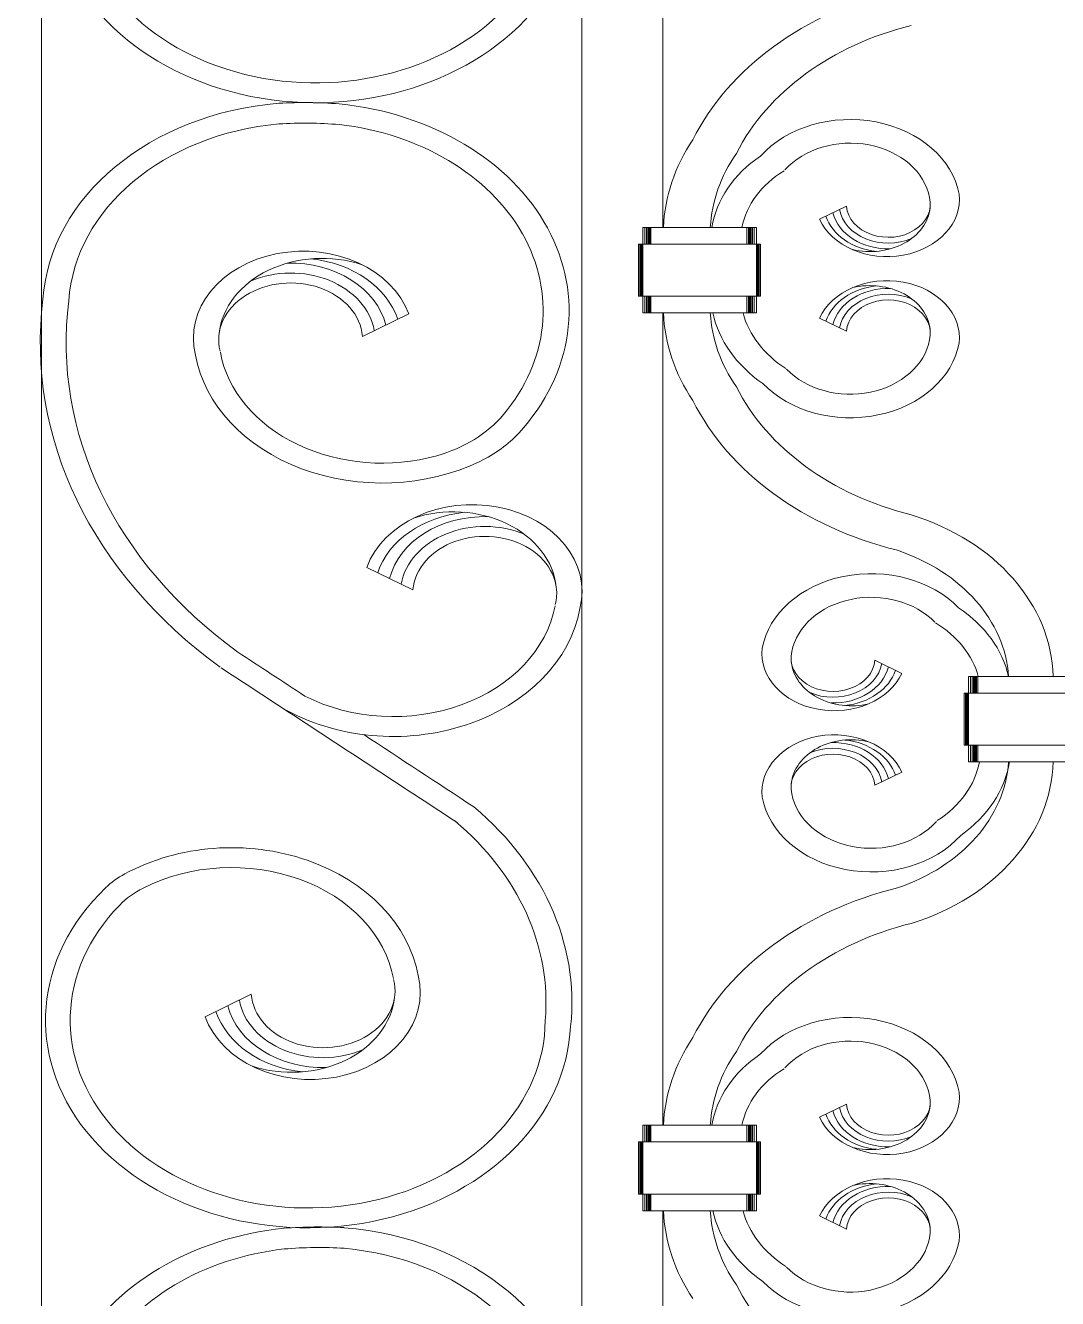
# Model space of a CAD drawing. Header units: inches. Extents: x 16.4 to 39.1, y 11.1 to 26.9.
# Drawn here: x 20.7585 to 21.1581, y 20.6792 to 21.172 of the extents above; entities that cross this region are included whole.
import ezdxf

# ---------------------------------------------------------------- set-up
doc = ezdxf.new("R2010")
doc.units = ezdxf.units.IN
doc.header["$MEASUREMENT"] = 0

msp = doc.modelspace()

# ---------------------------------------------------------------- linework, layer by layer
at = {"lineweight": 9}
for p, q in [((20.76476, 21.58187), (20.76476, 20.55596)), ((20.9739, 21.40667), (20.9739, 20.55596)), ((21.00528, 21.37896), (21.00528, 21.09383)), ((21.06596, 21.09698), (21.0764, 21.10205)), ((20.99754, 21.09383), (21.04152, 21.09383)), ((20.99754, 21.09383), (20.99754, 21.06073)), ((20.99836, 21.09383), (20.99836, 21.08739)), ((20.99901, 21.09383), (20.99901, 21.08739)), ((20.9995, 21.09383), (20.9995, 21.08739)), ((20.9999, 21.09383), (20.9999, 21.08739)), ((21.00023, 21.09383), (21.00023, 21.08739)), ((21.00047, 21.09383), (21.00047, 21.08739)), ((21.00064, 21.09383), (21.00064, 21.08739)), ((21.03787, 21.09383), (21.03787, 21.08739)), ((21.03842, 21.09383), (21.03842, 21.08739)), ((21.03858, 21.09383), (21.03858, 21.08739)), ((21.03883, 21.09383), (21.03883, 21.08739)), ((21.03915, 21.09383), (21.03915, 21.08739)), ((21.03956, 21.09383), (21.03956, 21.08739)), ((21.04005, 21.09383), (21.04005, 21.08739)), ((21.0407, 21.09383), (21.0407, 21.08739)), ((21.04152, 21.09383), (21.04152, 21.08739)), ((21.04152, 21.09383), (21.04152, 21.06073)), ((20.99591, 21.08739), (21.04315, 21.08739)), ((20.99591, 21.08739), (20.99591, 21.06718)), ((20.9964, 21.08739), (20.9964, 21.06718)), ((20.99681, 21.08739), (20.99681, 21.06718)), ((20.99713, 21.08739), (20.99713, 21.06718)), ((20.9973, 21.08739), (20.9973, 21.06718)), ((21.04176, 21.08739), (21.04176, 21.06718)), ((21.04192, 21.08739), (21.04192, 21.06718)), ((21.04225, 21.08739), (21.04225, 21.06718)), ((21.04266, 21.08739), (21.04266, 21.06718)), ((21.04315, 21.08739), (21.04315, 21.06718)), ((20.99591, 21.06718), (21.04315, 21.06718)), ((20.99836, 21.06718), (20.99836, 21.06073)), ((20.99901, 21.06718), (20.99901, 21.06073)), ((20.9995, 21.06718), (20.9995, 21.06073)), ((20.9999, 21.06718), (20.9999, 21.06073)), ((21.00023, 21.06718), (21.00023, 21.06073)), ((21.00047, 21.06718), (21.00047, 21.06073)), ((21.00064, 21.06718), (21.00064, 21.06073)), ((21.03787, 21.06718), (21.03787, 21.06073)), ((21.03842, 21.06718), (21.03842, 21.06073)), ((21.03858, 21.06718), (21.03858, 21.06073)), ((21.03883, 21.06718), (21.03883, 21.06073)), ((21.03915, 21.06718), (21.03915, 21.06073)), ((21.03956, 21.06718), (21.03956, 21.06073)), ((21.04005, 21.06718), (21.04005, 21.06073)), ((21.0407, 21.06718), (21.0407, 21.06073)), ((21.04152, 21.06718), (21.04152, 21.06073)), ((20.90691, 21.06034), (20.88901, 21.05165)), ((20.99754, 21.06073), (21.04152, 21.06073)), ((21.00528, 21.06073), (21.00528, 20.74629)), ((21.06596, 21.05874), (21.0764, 21.05367)), ((20.89067, 20.96224), (20.90857, 20.95355)), ((21.09786, 20.92121), (21.08742, 20.92628)), ((21.21702, 20.92006), (21.12363, 20.92006)), ((21.12363, 20.88696), (21.12363, 20.92006)), ((21.12363, 20.91361), (21.12363, 20.92006)), ((21.12444, 20.91361), (21.12444, 20.92006)), ((21.12509, 20.91361), (21.12509, 20.92006)), ((21.12558, 20.91361), (21.12558, 20.92006)), ((21.12599, 20.91361), (21.12599, 20.92006)), ((21.12631, 20.91361), (21.12631, 20.92006)), ((21.12656, 20.91361), (21.12656, 20.92006)), ((21.12672, 20.91361), (21.12672, 20.92006)), ((21.12727, 20.91361), (21.12727, 20.92006)), ((21.21865, 20.91361), (21.122, 20.91361)), ((21.122, 20.8934), (21.122, 20.91361)), ((21.12249, 20.8934), (21.12249, 20.91361)), ((21.12289, 20.8934), (21.12289, 20.91361)), ((21.12322, 20.8934), (21.12322, 20.91361)), ((21.12338, 20.8934), (21.12338, 20.91361)), ((21.21865, 20.8934), (21.122, 20.8934)), ((21.12363, 20.88696), (21.12363, 20.8934)), ((21.12444, 20.88696), (21.12444, 20.8934)), ((21.12509, 20.88696), (21.12509, 20.8934)), ((21.12558, 20.88696), (21.12558, 20.8934)), ((21.12599, 20.88696), (21.12599, 20.8934)), ((21.12631, 20.88696), (21.12631, 20.8934)), ((21.12656, 20.88696), (21.12656, 20.8934)), ((21.12672, 20.88696), (21.12672, 20.8934)), ((21.12727, 20.88696), (21.12727, 20.8934)), ((21.09786, 20.88297), (21.08742, 20.8779)), ((21.21702, 20.88696), (21.12363, 20.88696)), ((20.82805, 20.7883), (20.84594, 20.79699)), ((21.06596, 20.74943), (21.0764, 20.7545)), ((20.99754, 20.74629), (21.04152, 20.74629)), ((20.99754, 20.74629), (20.99754, 20.71319)), ((20.99836, 20.74629), (20.99836, 20.73984)), ((20.99901, 20.74629), (20.99901, 20.73984)), ((20.9995, 20.74629), (20.9995, 20.73984)), ((20.9999, 20.74629), (20.9999, 20.73984)), ((21.00023, 20.74629), (21.00023, 20.73984)), ((21.00047, 20.74629), (21.00047, 20.73984)), ((21.00064, 20.74629), (21.00064, 20.73984)), ((21.03787, 20.74629), (21.03787, 20.73984)), ((21.03842, 20.74629), (21.03842, 20.73984)), ((21.03858, 20.74629), (21.03858, 20.73984)), ((21.03883, 20.74629), (21.03883, 20.73984)), ((21.03915, 20.74629), (21.03915, 20.73984)), ((21.03956, 20.74629), (21.03956, 20.73984)), ((21.04005, 20.74629), (21.04005, 20.73984)), ((21.0407, 20.74629), (21.0407, 20.73984)), ((21.04152, 20.74629), (21.04152, 20.73984)), ((21.04152, 20.74629), (21.04152, 20.71319)), ((20.99591, 20.73984), (21.04315, 20.73984)), ((20.99591, 20.73984), (20.99591, 20.71963)), ((20.9964, 20.73984), (20.9964, 20.71963)), ((20.99681, 20.73984), (20.99681, 20.71963)), ((20.99713, 20.73984), (20.99713, 20.71963)), ((20.9973, 20.73984), (20.9973, 20.71963)), ((21.04176, 20.73984), (21.04176, 20.71963)), ((21.04192, 20.73984), (21.04192, 20.71963)), ((21.04225, 20.73984), (21.04225, 20.71963)), ((21.04266, 20.73984), (21.04266, 20.71963)), ((21.04315, 20.73984), (21.04315, 20.71963)), ((20.99591, 20.71963), (21.04315, 20.71963)), ((20.99836, 20.71963), (20.99836, 20.71319)), ((20.99901, 20.71963), (20.99901, 20.71319)), ((20.9995, 20.71963), (20.9995, 20.71319)), ((20.9999, 20.71963), (20.9999, 20.71319)), ((21.00023, 20.71963), (21.00023, 20.71319)), ((21.00047, 20.71963), (21.00047, 20.71319)), ((21.00064, 20.71963), (21.00064, 20.71319)), ((21.03787, 20.71963), (21.03787, 20.71319)), ((21.03842, 20.71963), (21.03842, 20.71319)), ((21.03858, 20.71963), (21.03858, 20.71319)), ((21.03883, 20.71963), (21.03883, 20.71319)), ((21.03915, 20.71963), (21.03915, 20.71319)), ((21.03956, 20.71963), (21.03956, 20.71319)), ((21.04005, 20.71963), (21.04005, 20.71319)), ((21.0407, 20.71963), (21.0407, 20.71319)), ((21.04152, 20.71963), (21.04152, 20.71319)), ((20.99754, 20.71319), (21.04152, 20.71319)), ((21.00528, 20.71319), (21.00528, 20.55596)), ((21.06596, 20.7112), (21.0764, 20.70613))]:
    msp.add_line(p, q, dxfattribs=at)
for centre, major_axis, start_param, end_param in [((20.87079, 21.22246), (-0.1016, 0), 0.067786, 3.832357), ((20.87085, 21.22252), (-0.09196, 0), 0.003382, 3.798764), ((21.13345, 21.0909), (0.12551, 0), 1.872886, 2.761174), ((21.13345, 21.0909), (0.10733, 0), 1.872886, 2.761174), ((20.86708, 21.06163), (-0.10193, 0), -1.468682, -0.054484), ((20.86658, 21.03029), (0.14136, 0), 1.475825, 1.640866), ((20.86708, 21.06163), (-0.10193, 0), 2.51278, 4.585373), ((20.86708, 21.06163), (-0.09189, 0), -1.457485, -0.052077), ((20.86656, 21.03208), (0.12903, 0), 1.46654, 1.64739), ((21.07786, 21.10189), (-0.04258, 0), 3.284716, 5.66399), ((20.86708, 21.06163), (0.09189, 0), -0.58636, 1.429822), ((21.10571, 21.09093), (0.10026, 0), 2.658604, 3.104981), ((21.07786, 21.10189), (-0.03101, 0), 3.284716, 5.66399), ((21.10617, 21.09102), (0.08255, 0), 2.639948, 3.098576), ((21.07875, 21.08837), (-0.05489, 0), -0.865728, -0.126108), ((21.07892, 21.08855), (0.04351, 0), 2.231024, 2.98765), ((21.09218, 21.10464), (0.02795, 0), 3.495356, 6.376283), ((21.09262, 21.10285), (-0.01625, 0), 0.061988, 3.34072), ((21.09262, 21.10285), (0.02191, 0), 3.336638, 4.746157), ((21.09262, 21.10285), (0.01908, 0), 3.280941, 5.200817), ((21.08551, 21.10291), (0.02334, 0), 4.422247, 6.202245), ((21.09107, 21.10292), (0.02342, 0), 3.400397, 4.58213), ((20.86607, 21.05098), (-0.04251, 0), 3.423534, 6.479359), ((20.8734, 21.05018), (-0.04001, 0), 4.315479, 6.202245), ((20.8612, 21.05028), (-0.03757, 0), 3.336638, 4.746157), ((20.86386, 21.05015), (-0.04015, 0), 3.400397, 4.58213), ((20.8612, 21.05028), (0.03271, 0), 0.139349, 2.059224), ((21.09218, 21.05108), (-0.02795, 0), 3.048495, 5.929422), ((20.8612, 21.05028), (0.02786, 0), 0.061988, 3.34072), ((21.09107, 21.0528), (0.02342, 0), 1.701055, 2.882789), ((21.09262, 21.05288), (0.02191, 0), 1.537028, 2.946547), ((21.08551, 21.05282), (0.02334, 0), 0.08094, 1.860939), ((20.9797, 21.04914), (-0.21545, 0), -0.099181, 0.827599), ((20.9797, 21.04914), (0.20542, 0), 3.041304, 3.969191), ((21.09262, 21.05288), (0.01908, 0), 1.082368, 3.002244), ((21.09262, 21.05288), (-0.01625, 0), 2.942465, 6.221198), ((21.10571, 21.06364), (-0.10026, 0), 0.036611, 0.482989), ((21.10617, 21.06354), (-0.08255, 0), 0.043017, 0.501645), ((21.0831, 21.06863), (-0.05926, 0), 0.169247, 0.850292), ((21.08286, 21.06838), (0.04748, 0), 3.346569, 4.030972), ((21.07786, 21.05383), (0.03101, 0), 3.793341, 6.140062), ((20.89663, 21.05266), (-0.0633, 0), 0.143123, 1.912662), ((21.07786, 21.05383), (0.04258, 0), 3.793341, 6.140062), ((20.89663, 21.05266), (-0.07301, 0), 0.143123, 2.115593), ((21.13345, 21.06367), (0.10733, 0), 3.522011, 4.4103), ((21.13345, 21.06367), (0.12551, 0), 3.522011, 4.4103), ((20.9005, 21.04406), (0.05176, 0), -1.228931, -0.58636), ((20.90765, 21.03829), (0.05176, 0), -1.026, -0.628813), ((20.93151, 20.95288), (-0.04251, 0), 2.945419, 6.001244), ((20.93372, 20.95205), (-0.04015, 0), -1.440537, -0.258804), ((20.93637, 20.95218), (0.03757, 0), 1.537028, 2.946547), ((20.92418, 20.95208), (-0.04001, 0), 3.222533, 5.109299), ((21.06967, 20.91872), (-0.08676, 0), 3.161138, 4.336531), ((20.93637, 20.95218), (0.03271, 0), 1.082368, 3.002244), ((20.93637, 20.95218), (-0.02786, 0), 2.942465, 6.221198), ((21.06842, 20.91725), (0.07084, 0), 0.050042, 1.169155), ((21.08597, 20.92612), (-0.04258, 0), 3.793341, 6.140062), ((21.08597, 20.92612), (-0.03101, 0), 3.793341, 6.140062), ((20.90094, 20.95456), (0.0633, 0), 4.141052, 6.140062), ((20.90094, 20.95456), (0.07301, 0), 4.080634, 6.140062), ((21.08339, 20.91227), (-0.05661, 0), 3.316258, 4.013205), ((21.08355, 20.91254), (-0.04491, 0), 3.354626, 4.058509), ((-21.61644, -19.70342), (66.62819, 0), 0.879398, 0.879904), ((21.07164, 20.92887), (0.02795, 0), 3.048495, 5.929422), ((21.0712, 20.92708), (0.01625, 0), 2.942465, 6.221198), ((-21.61644, -19.70342), (66.61815, 0), 0.878123, 0.879904), ((21.07832, 20.92714), (-0.02334, 0), 0.08094, 1.860939), ((21.0712, 20.92708), (-0.01908, 0), 1.082368, 3.002244), ((21.0712, 20.92708), (-0.02191, 0), 1.537028, 2.946547), ((21.07275, 20.92715), (-0.02342, 0), 1.701055, 2.882789), ((-21.61644, -19.70342), (66.62819, 0), 0.878123, 0.878954), ((21.07164, 20.87531), (-0.02795, 0), 3.495356, 6.376283), ((21.07832, 20.87705), (0.02334, 0), 1.280654, 3.060652), ((21.0712, 20.87711), (-0.01908, 0), 3.280941, 5.200817), ((21.0712, 20.87711), (-0.02191, 0), 3.336638, 4.746157), ((21.07275, 20.87703), (0.02342, 0), 0.258804, 1.440537), ((21.0712, 20.87711), (0.01625, 0), 0.061988, 3.34072), ((21.06842, 20.88976), (0.07084, 0), -1.169155, -0.050042), ((21.06967, 20.8883), (0.08676, 0), -1.194939, -0.019545), ((21.08246, 20.89232), (0.04594, 0), -0.88405, -0.147937), ((21.08253, 20.89249), (-0.05741, 0), 2.296601, 3.019571), ((21.08597, 20.87806), (0.04258, 0), 3.284716, 5.66399), ((21.08597, 20.87806), (0.03101, 0), 3.284716, 5.66399), ((20.83066, 20.79383), (0.13945, 0), -0.111455, 0.756235), ((20.83066, 20.79383), (0.13945, 0), -0.111455, 0.756235), ((20.83066, 20.79383), (0.12941, 0), -0.0686, 0.756235), ((20.83832, 20.79597), (-0.07301, 0), 3.284716, 5.314444), ((20.83832, 20.79597), (-0.0633, 0), 3.284716, 5.283454), ((20.81748, 20.81997), (-0.03622, 0), -0.968741, -0.690765), ((20.86788, 20.787), (0.1016, 0), 2.450828, 6.215399), ((20.82368, 20.814), (0.03622, 0), 2.141861, 2.484421), ((21.13345, 20.74335), (0.12551, 0), 1.872886, 2.761174), ((20.86781, 20.78706), (0.09196, 0), 2.484421, 6.279803), ((21.13345, 20.74335), (-0.10733, 0), -1.268707, -0.380418), ((20.86888, 20.79766), (-0.04251, 0), 0.281942, 3.337766), ((20.87375, 20.79835), (0.02786, 0), 3.20358, 6.482313), ((20.87375, 20.79835), (0.03271, 0), 3.280941, 5.200817), ((20.86155, 20.79846), (-0.04001, 0), 1.173886, 3.060652), ((20.87109, 20.79848), (-0.04015, 0), 0.258804, 1.440537), ((20.87375, 20.79835), (-0.03757, 0), 0.195046, 1.604564), ((21.07786, 20.75434), (-0.04258, 0), 3.284716, 5.66399), ((21.10571, 20.74338), (0.10026, 0), 2.658604, 3.104981), ((21.07786, 20.75434), (-0.03101, 0), 3.284716, 5.66399), ((21.10617, 20.74348), (0.08255, 0), 2.639948, 3.098576), ((21.07875, 20.74082), (-0.05489, 0), -0.865728, -0.126108), ((21.07892, 20.74101), (-0.04351, 0), -0.910569, -0.153942), ((21.09218, 20.75709), (0.02795, 0), 3.495356, 6.376283), ((21.09262, 20.7553), (-0.01625, 0), 0.061988, 3.34072), ((21.09107, 20.75537), (0.02342, 0), 3.400397, 4.58213), ((21.09262, 20.7553), (0.02191, 0), 3.336638, 4.746157), ((21.09262, 20.7553), (0.01908, 0), 3.280941, 5.200817), ((21.08551, 20.75536), (0.02334, 0), 4.422247, 6.202245), ((21.09218, 20.70353), (-0.02795, 0), 3.048495, 5.929422), ((21.09107, 20.70525), (0.02342, 0), 1.701055, 2.882789), ((21.09262, 20.70533), (0.02191, 0), 1.537028, 2.946547), ((21.09262, 20.70533), (0.01908, 0), 1.082368, 3.002244), ((21.08551, 20.70527), (0.02334, 0), 0.08094, 1.860939), ((21.09262, 20.70533), (-0.01625, 0), 2.942465, 6.221198), ((21.10571, 20.71609), (-0.10026, 0), 0.036611, 0.482989), ((21.10617, 20.71599), (-0.08255, 0), 0.043017, 0.501645), ((21.0831, 20.72108), (-0.05926, 0), 0.169247, 0.850292), ((21.08286, 20.72083), (-0.04748, 0), 0.204977, 0.889379), ((20.87159, 20.62643), (0.10193, 0), 1.697812, 3.770406), ((20.87208, 20.59509), (0.14136, 0), 1.500726, 1.665768), ((20.87159, 20.62643), (0.10193, 0), 0.054484, 1.468682), ((21.07786, 20.70629), (0.04258, 0), 3.793341, 6.140062), ((21.07786, 20.70629), (0.03101, 0), 3.793341, 6.140062), ((20.87159, 20.62643), (-0.09189, 0), -1.429822, 0.58636), ((20.8721, 20.59688), (-0.12903, 0), 4.635796, 4.816645), ((20.87159, 20.62643), (-0.09189, 0), 3.19367, 4.599078), ((21.13345, 20.71612), (0.10733, 0), 3.522011, 4.4103)]:
    msp.add_ellipse(centre, major_axis=major_axis, ratio=0.79131, start_param=start_param, end_param=end_param, dxfattribs=at)

doc.saveas('drawing.dxf')
